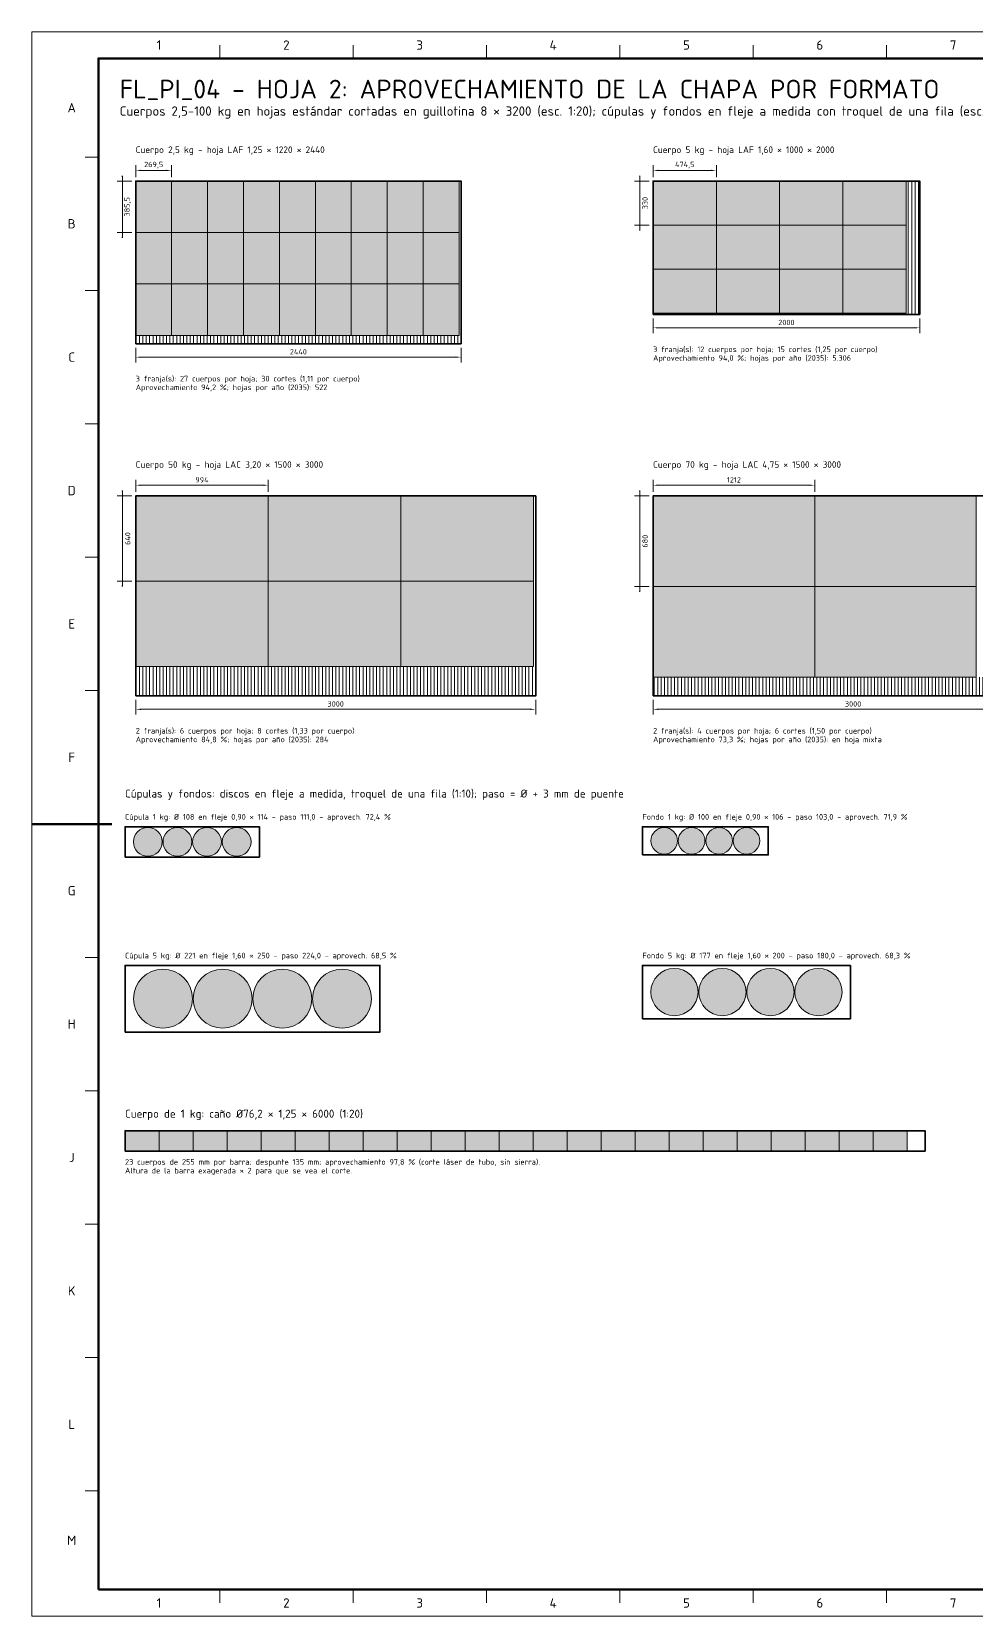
# Model space of a CAD drawing. Header units: millimetres. Extents: x 0 to 2430, y 0 to 841.
# Drawn here: x 1589 to 1943, y 0 to 594 of the extents above; entities that cross this region are included whole.
import ezdxf
from ezdxf.enums import TextEntityAlignment as Align

# ---------------------------------------------------------------- set-up
doc = ezdxf.new("R2010")
doc.units = ezdxf.units.MM
for name, color, linetype, lineweight in [('06-TEXTO', 7, 'CONTINUOUS', 25), ('07-RECUADRO', 7, 'CONTINUOUS', 70), ('08-FINA', 5, 'CONTINUOUS', 18), ('A-COTA', 7, 'CONTINUOUS', 18), ('A-EQUIPO-FINO', 8, 'CONTINUOUS', 13), ('A-RELLENO', 9, 'CONTINUOUS', 13), ('A-TEXTO', 7, 'CONTINUOUS', 18)]:
    doc.layers.add(name, color=color, linetype=linetype, lineweight=lineweight)
doc.layers.add('A-EQUIPO', color=30, linetype='CONTINUOUS', lineweight=35, true_color=0xe67800)
doc.styles.add('ISO3098', font='isocpeur.ttf')
doc.dimstyles.new('FLAMA-IRAM', dxfattribs={"dimtxt": 3.5, "dimasz": 3.5, "dimexe": 2, "dimexo": 1.5, "dimgap": 1, "dimtad": 1, "dimdec": 1, "dimtxsty": 'ISO3098', "dimblk": 'IRAM_FLECHA', "dimblk1": 'IRAM_FLECHA', "dimblk2": 'IRAM_FLECHA', "dimcen": 2.5, "dimclrd": 3, "dimclre": 3, "dimclrt": 3, "dimazin": 3, "dimtfac": 1, "dimtmove": 0, "dimatfit": 3, "dimlwd": 18, "dimlwe": 18})

# ---------------------------------------------------------------- blocks, each defined once
blk = doc.blocks.new('IRAM_FLECHA')
blk.add_solid([(0, 0), (-1, 0.125), (-1, -0.125)])

msp = doc.modelspace()

# ---------------------------------------------------------------- hatches: boundary and pattern name
at = {"layer": 'A-RELLENO', "true_color": 0xfdd6aa}
h = msp.add_hatch(color=7, dxfattribs=at)
h.dxf.hatch_style = 1
h.paths.add_polyline_path([(1628, 518.725), (1641.475, 518.725), (1641.475, 538), (1628, 538)])
h = msp.add_hatch(color=7, dxfattribs=at)
h.dxf.hatch_style = 1
h.paths.add_polyline_path([(1641.475, 518.725), (1654.95, 518.725), (1654.95, 538), (1641.475, 538)])
h = msp.add_hatch(color=7, dxfattribs=at)
h.dxf.hatch_style = 1
h.paths.add_polyline_path([(1654.95, 518.725), (1668.425, 518.725), (1668.425, 538), (1654.95, 538)])
h = msp.add_hatch(color=7, dxfattribs=at)
h.dxf.hatch_style = 1
h.paths.add_polyline_path([(1668.425, 518.725), (1681.9, 518.725), (1681.9, 538), (1668.425, 538)])
h = msp.add_hatch(color=7, dxfattribs=at)
h.dxf.hatch_style = 1
h.paths.add_polyline_path([(1681.9, 518.725), (1695.375, 518.725), (1695.375, 538), (1681.9, 538)])
h = msp.add_hatch(color=7, dxfattribs=at)
h.dxf.hatch_style = 1
h.paths.add_polyline_path([(1695.375, 518.725), (1708.85, 518.725), (1708.85, 538), (1695.375, 538)])
h = msp.add_hatch(color=7, dxfattribs=at)
h.dxf.hatch_style = 1
h.paths.add_polyline_path([(1708.85, 518.725), (1722.325, 518.725), (1722.325, 538), (1708.85, 538)])
h = msp.add_hatch(color=7, dxfattribs=at)
h.dxf.hatch_style = 1
h.paths.add_polyline_path([(1722.325, 518.725), (1735.8, 518.725), (1735.8, 538), (1722.325, 538)])
h = msp.add_hatch(color=7, dxfattribs=at)
h.dxf.hatch_style = 1
h.paths.add_polyline_path([(1735.8, 518.725), (1749.275, 518.725), (1749.275, 538), (1735.8, 538)])
at = {"layer": 'A-RELLENO'}
h = msp.add_hatch(dxfattribs=at)
h.set_pattern_fill('ANSI31', scale=0.4, angle=45)
h.paths.add_polyline_path([(1749.275, 480.175), (1750, 480.175), (1750, 538), (1749.275, 538)])
at = {"layer": 'A-RELLENO', "true_color": 0xfdd6aa}
h = msp.add_hatch(color=7, dxfattribs=at)
h.dxf.hatch_style = 1
h.paths.add_polyline_path([(1822, 521.5), (1845.725, 521.5), (1845.725, 538), (1822, 538)])
h = msp.add_hatch(color=7, dxfattribs=at)
h.dxf.hatch_style = 1
h.paths.add_polyline_path([(1845.725, 521.5), (1869.45, 521.5), (1869.45, 538), (1845.725, 538)])
h = msp.add_hatch(color=7, dxfattribs=at)
h.dxf.hatch_style = 1
h.paths.add_polyline_path([(1869.45, 521.5), (1893.175, 521.5), (1893.175, 538), (1869.45, 538)])
h = msp.add_hatch(color=7, dxfattribs=at)
h.dxf.hatch_style = 1
h.paths.add_polyline_path([(1893.175, 521.5), (1916.9, 521.5), (1916.9, 538), (1893.175, 538)])
at = {"layer": 'A-RELLENO'}
h = msp.add_hatch(dxfattribs=at)
h.set_pattern_fill('ANSI31', scale=0.4, angle=45)
h.paths.add_polyline_path([(1916.9, 488.5), (1922, 488.5), (1922, 538), (1916.9, 538)])
at = {"layer": 'A-RELLENO', "true_color": 0xfdd6aa}
h = msp.add_hatch(color=7, dxfattribs=at)
h.dxf.hatch_style = 1
h.paths.add_polyline_path([(1628, 499.45), (1641.475, 499.45), (1641.475, 518.725), (1628, 518.725)])
h = msp.add_hatch(color=7, dxfattribs=at)
h.dxf.hatch_style = 1
h.paths.add_polyline_path([(1641.475, 499.45), (1654.95, 499.45), (1654.95, 518.725), (1641.475, 518.725)])
h = msp.add_hatch(color=7, dxfattribs=at)
h.dxf.hatch_style = 1
h.paths.add_polyline_path([(1654.95, 499.45), (1668.425, 499.45), (1668.425, 518.725), (1654.95, 518.725)])
h = msp.add_hatch(color=7, dxfattribs=at)
h.dxf.hatch_style = 1
h.paths.add_polyline_path([(1668.425, 499.45), (1681.9, 499.45), (1681.9, 518.725), (1668.425, 518.725)])
h = msp.add_hatch(color=7, dxfattribs=at)
h.dxf.hatch_style = 1
h.paths.add_polyline_path([(1681.9, 499.45), (1695.375, 499.45), (1695.375, 518.725), (1681.9, 518.725)])
h = msp.add_hatch(color=7, dxfattribs=at)
h.dxf.hatch_style = 1
h.paths.add_polyline_path([(1695.375, 499.45), (1708.85, 499.45), (1708.85, 518.725), (1695.375, 518.725)])
h = msp.add_hatch(color=7, dxfattribs=at)
h.dxf.hatch_style = 1
h.paths.add_polyline_path([(1708.85, 499.45), (1722.325, 499.45), (1722.325, 518.725), (1708.85, 518.725)])
h = msp.add_hatch(color=7, dxfattribs=at)
h.dxf.hatch_style = 1
h.paths.add_polyline_path([(1722.325, 499.45), (1735.8, 499.45), (1735.8, 518.725), (1722.325, 518.725)])
h = msp.add_hatch(color=7, dxfattribs=at)
h.dxf.hatch_style = 1
h.paths.add_polyline_path([(1735.8, 499.45), (1749.275, 499.45), (1749.275, 518.725), (1735.8, 518.725)])
h = msp.add_hatch(color=7, dxfattribs=at)
h.dxf.hatch_style = 1
h.paths.add_polyline_path([(1822, 505), (1845.725, 505), (1845.725, 521.5), (1822, 521.5)])
h = msp.add_hatch(color=7, dxfattribs=at)
h.dxf.hatch_style = 1
h.paths.add_polyline_path([(1845.725, 505), (1869.45, 505), (1869.45, 521.5), (1845.725, 521.5)])
h = msp.add_hatch(color=7, dxfattribs=at)
h.dxf.hatch_style = 1
h.paths.add_polyline_path([(1869.45, 505), (1893.175, 505), (1893.175, 521.5), (1869.45, 521.5)])
h = msp.add_hatch(color=7, dxfattribs=at)
h.dxf.hatch_style = 1
h.paths.add_polyline_path([(1893.175, 505), (1916.9, 505), (1916.9, 521.5), (1893.175, 521.5)])
h = msp.add_hatch(color=7, dxfattribs=at)
h.dxf.hatch_style = 1
h.paths.add_polyline_path([(1822, 488.5), (1845.725, 488.5), (1845.725, 505), (1822, 505)])
h = msp.add_hatch(color=7, dxfattribs=at)
h.dxf.hatch_style = 1
h.paths.add_polyline_path([(1845.725, 488.5), (1869.45, 488.5), (1869.45, 505), (1845.725, 505)])
h = msp.add_hatch(color=7, dxfattribs=at)
h.dxf.hatch_style = 1
h.paths.add_polyline_path([(1869.45, 488.5), (1893.175, 488.5), (1893.175, 505), (1869.45, 505)])
h = msp.add_hatch(color=7, dxfattribs=at)
h.dxf.hatch_style = 1
h.paths.add_polyline_path([(1893.175, 488.5), (1916.9, 488.5), (1916.9, 505), (1893.175, 505)])
h = msp.add_hatch(color=7, dxfattribs=at)
h.dxf.hatch_style = 1
h.paths.add_polyline_path([(1628, 480.175), (1641.475, 480.175), (1641.475, 499.45), (1628, 499.45)])
h = msp.add_hatch(color=7, dxfattribs=at)
h.dxf.hatch_style = 1
h.paths.add_polyline_path([(1641.475, 480.175), (1654.95, 480.175), (1654.95, 499.45), (1641.475, 499.45)])
h = msp.add_hatch(color=7, dxfattribs=at)
h.dxf.hatch_style = 1
h.paths.add_polyline_path([(1654.95, 480.175), (1668.425, 480.175), (1668.425, 499.45), (1654.95, 499.45)])
h = msp.add_hatch(color=7, dxfattribs=at)
h.dxf.hatch_style = 1
h.paths.add_polyline_path([(1668.425, 480.175), (1681.9, 480.175), (1681.9, 499.45), (1668.425, 499.45)])
h = msp.add_hatch(color=7, dxfattribs=at)
h.dxf.hatch_style = 1
h.paths.add_polyline_path([(1681.9, 480.175), (1695.375, 480.175), (1695.375, 499.45), (1681.9, 499.45)])
h = msp.add_hatch(color=7, dxfattribs=at)
h.dxf.hatch_style = 1
h.paths.add_polyline_path([(1695.375, 480.175), (1708.85, 480.175), (1708.85, 499.45), (1695.375, 499.45)])
h = msp.add_hatch(color=7, dxfattribs=at)
h.dxf.hatch_style = 1
h.paths.add_polyline_path([(1708.85, 480.175), (1722.325, 480.175), (1722.325, 499.45), (1708.85, 499.45)])
h = msp.add_hatch(color=7, dxfattribs=at)
h.dxf.hatch_style = 1
h.paths.add_polyline_path([(1722.325, 480.175), (1735.8, 480.175), (1735.8, 499.45), (1722.325, 499.45)])
h = msp.add_hatch(color=7, dxfattribs=at)
h.dxf.hatch_style = 1
h.paths.add_polyline_path([(1735.8, 480.175), (1749.275, 480.175), (1749.275, 499.45), (1735.8, 499.45)])
at = {"layer": 'A-RELLENO'}
h = msp.add_hatch(dxfattribs=at)
h.set_pattern_fill('ANSI31', scale=0.4, angle=45)
h.paths.add_polyline_path([(1822, 488), (1922, 488), (1922, 488.5), (1822, 488.5)])
h = msp.add_hatch(dxfattribs=at)
h.set_pattern_fill('ANSI31', scale=0.4, angle=45)
h.paths.add_polyline_path([(1628, 477), (1750, 477), (1750, 480.175), (1628, 480.175)])
at = {"layer": 'A-RELLENO', "true_color": 0xfdd6aa}
h = msp.add_hatch(color=7, dxfattribs=at)
h.dxf.hatch_style = 1
h.paths.add_polyline_path([(1628, 388), (1677.7, 388), (1677.7, 420), (1628, 420)])
h = msp.add_hatch(color=7, dxfattribs=at)
h.dxf.hatch_style = 1
h.paths.add_polyline_path([(1677.7, 388), (1727.4, 388), (1727.4, 420), (1677.7, 420)])
h = msp.add_hatch(color=7, dxfattribs=at)
h.dxf.hatch_style = 1
h.paths.add_polyline_path([(1727.4, 388), (1777.1, 388), (1777.1, 420), (1727.4, 420)])
at = {"layer": 'A-RELLENO'}
h = msp.add_hatch(dxfattribs=at)
h.set_pattern_fill('ANSI31', scale=0.4, angle=45)
h.paths.add_polyline_path([(1777.1, 356), (1778, 356), (1778, 420), (1777.1, 420)])
at = {"layer": 'A-RELLENO', "true_color": 0xfdd6aa}
h = msp.add_hatch(color=7, dxfattribs=at)
h.dxf.hatch_style = 1
h.paths.add_polyline_path([(1822, 386), (1882.6, 386), (1882.6, 420), (1822, 420)])
h = msp.add_hatch(color=7, dxfattribs=at)
h.dxf.hatch_style = 1
h.paths.add_polyline_path([(1882.6, 386), (1943.2, 386), (1943.2, 420), (1882.6, 420)])
h = msp.add_hatch(color=7, dxfattribs=at)
h.dxf.hatch_style = 1
h.paths.add_polyline_path([(1628, 356), (1677.7, 356), (1677.7, 388), (1628, 388)])
h = msp.add_hatch(color=7, dxfattribs=at)
h.dxf.hatch_style = 1
h.paths.add_polyline_path([(1677.7, 356), (1727.4, 356), (1727.4, 388), (1677.7, 388)])
h = msp.add_hatch(color=7, dxfattribs=at)
h.dxf.hatch_style = 1
h.paths.add_polyline_path([(1727.4, 356), (1777.1, 356), (1777.1, 388), (1727.4, 388)])
h = msp.add_hatch(color=7, dxfattribs=at)
h.dxf.hatch_style = 1
h.paths.add_polyline_path([(1822, 352), (1882.6, 352), (1882.6, 386), (1822, 386)])
h = msp.add_hatch(color=7, dxfattribs=at)
h.dxf.hatch_style = 1
h.paths.add_polyline_path([(1882.6, 352), (1943.2, 352), (1943.2, 386), (1882.6, 386)])
at = {"layer": 'A-RELLENO'}
h = msp.add_hatch(dxfattribs=at)
h.set_pattern_fill('ANSI31', scale=0.4, angle=45)
h.paths.add_polyline_path([(1628, 345), (1778, 345), (1778, 356), (1628, 356)])
h = msp.add_hatch(dxfattribs=at)
h.set_pattern_fill('ANSI31', scale=0.4, angle=45)
h.paths.add_polyline_path([(1822, 345), (1972, 345), (1972, 352), (1822, 352)])
at = {"layer": 'A-RELLENO', "true_color": 0xfdd6aa}
h = msp.add_hatch(color=7, dxfattribs=at)
h.dxf.hatch_style = 1
h.paths.add_polyline_path([(1637.95, 290.3), (1637.766, 291.6976), (1637.2265, 293), (1636.3684, 294.1184), (1635.25, 294.9765), (1633.9476, 295.516), (1632.55, 295.7), (1631.1524, 295.516), (1629.85, 294.9765), (1628.7316, 294.1184), (1627.8734, 293), (1627.334, 291.6976), (1627.15, 290.3), (1627.334, 288.9023), (1627.8735, 287.6), (1628.7317, 286.4816), (1629.85, 285.6234), (1631.1524, 285.084), (1632.5501, 284.9), (1633.9477, 285.084), (1635.2501, 285.6235), (1636.3684, 286.4817), (1637.2266, 287.6001), (1637.766, 288.9025)])
h = msp.add_hatch(color=7, dxfattribs=at)
h.dxf.hatch_style = 1
h.paths.add_polyline_path([(1649.05, 290.3), (1648.866, 291.6976), (1648.3265, 293), (1647.4684, 294.1184), (1646.35, 294.9765), (1645.0476, 295.516), (1643.65, 295.7), (1642.2524, 295.516), (1640.95, 294.9765), (1639.8316, 294.1184), (1638.9734, 293), (1638.434, 291.6976), (1638.25, 290.3), (1638.434, 288.9023), (1638.9735, 287.6), (1639.8317, 286.4816), (1640.95, 285.6234), (1642.2524, 285.084), (1643.6501, 284.9), (1645.0477, 285.084), (1646.3501, 285.6235), (1647.4684, 286.4817), (1648.3266, 287.6001), (1648.866, 288.9025)])
h = msp.add_hatch(color=7, dxfattribs=at)
h.dxf.hatch_style = 1
h.paths.add_polyline_path([(1660.15, 290.3), (1659.966, 291.6976), (1659.4265, 293), (1658.5684, 294.1184), (1657.45, 294.9765), (1656.1476, 295.516), (1654.75, 295.7), (1653.3524, 295.516), (1652.05, 294.9765), (1650.9316, 294.1184), (1650.0734, 293), (1649.534, 291.6976), (1649.35, 290.3), (1649.534, 288.9023), (1650.0735, 287.6), (1650.9317, 286.4816), (1652.05, 285.6234), (1653.3524, 285.084), (1654.7501, 284.9), (1656.1477, 285.084), (1657.4501, 285.6235), (1658.5684, 286.4817), (1659.4266, 287.6001), (1659.966, 288.9025)])
h = msp.add_hatch(color=7, dxfattribs=at)
h.dxf.hatch_style = 1
h.paths.add_polyline_path([(1671.25, 290.3), (1671.066, 291.6976), (1670.5265, 293), (1669.6684, 294.1184), (1668.55, 294.9765), (1667.2476, 295.516), (1665.85, 295.7), (1664.4524, 295.516), (1663.15, 294.9765), (1662.0316, 294.1184), (1661.1734, 293), (1660.634, 291.6976), (1660.45, 290.3), (1660.634, 288.9023), (1661.1735, 287.6), (1662.0317, 286.4816), (1663.15, 285.6234), (1664.4524, 285.084), (1665.8501, 284.9), (1667.2477, 285.084), (1668.5501, 285.6235), (1669.6684, 286.4817), (1670.5266, 287.6001), (1671.066, 288.9025)])
h = msp.add_hatch(color=7, dxfattribs=at)
h.dxf.hatch_style = 1
h.paths.add_polyline_path([(1831.15, 290.7), (1830.9796, 291.9941), (1830.4801, 293.2), (1829.6855, 294.2355), (1828.65, 295.0301), (1827.4441, 295.5296), (1826.15, 295.7), (1824.8559, 295.5296), (1823.65, 295.0301), (1822.6144, 294.2355), (1821.8199, 293.2), (1821.3204, 291.9941), (1821.15, 290.7), (1821.3204, 289.4059), (1821.8199, 288.2), (1822.6145, 287.1644), (1823.65, 286.3698), (1824.856, 285.8704), (1826.1501, 285.7), (1827.4442, 285.8704), (1828.6501, 286.3699), (1829.6856, 287.1645), (1830.4802, 288.2001), (1830.9796, 289.406)])
h = msp.add_hatch(color=7, dxfattribs=at)
h.dxf.hatch_style = 1
h.paths.add_polyline_path([(1841.45, 290.7), (1841.2796, 291.9941), (1840.7801, 293.2), (1839.9855, 294.2355), (1838.95, 295.0301), (1837.7441, 295.5296), (1836.45, 295.7), (1835.1559, 295.5296), (1833.95, 295.0301), (1832.9144, 294.2355), (1832.1199, 293.2), (1831.6204, 291.9941), (1831.45, 290.7), (1831.6204, 289.4059), (1832.1199, 288.2), (1832.9145, 287.1644), (1833.95, 286.3698), (1835.156, 285.8704), (1836.4501, 285.7), (1837.7442, 285.8704), (1838.9501, 286.3699), (1839.9856, 287.1645), (1840.7802, 288.2001), (1841.2796, 289.406)])
h = msp.add_hatch(color=7, dxfattribs=at)
h.dxf.hatch_style = 1
h.paths.add_polyline_path([(1851.75, 290.7), (1851.5796, 291.9941), (1851.0801, 293.2), (1850.2855, 294.2355), (1849.25, 295.0301), (1848.0441, 295.5296), (1846.75, 295.7), (1845.4559, 295.5296), (1844.25, 295.0301), (1843.2144, 294.2355), (1842.4199, 293.2), (1841.9204, 291.9941), (1841.75, 290.7), (1841.9204, 289.4059), (1842.4199, 288.2), (1843.2145, 287.1644), (1844.25, 286.3698), (1845.456, 285.8704), (1846.7501, 285.7), (1848.0442, 285.8704), (1849.2501, 286.3699), (1850.2856, 287.1645), (1851.0802, 288.2001), (1851.5796, 289.406)])
h = msp.add_hatch(color=7, dxfattribs=at)
h.dxf.hatch_style = 1
h.paths.add_polyline_path([(1862.05, 290.7), (1861.8796, 291.9941), (1861.3801, 293.2), (1860.5855, 294.2355), (1859.55, 295.0301), (1858.3441, 295.5296), (1857.05, 295.7), (1855.7559, 295.5296), (1854.55, 295.0301), (1853.5144, 294.2355), (1852.7199, 293.2), (1852.2204, 291.9941), (1852.05, 290.7), (1852.2204, 289.4059), (1852.7199, 288.2), (1853.5145, 287.1644), (1854.55, 286.3698), (1855.756, 285.8704), (1857.0501, 285.7), (1858.3442, 285.8704), (1859.5501, 286.3699), (1860.5856, 287.1645), (1861.3802, 288.2001), (1861.8796, 289.406)])
h = msp.add_hatch(color=7, dxfattribs=at)
h.dxf.hatch_style = 1
h.paths.add_polyline_path([(1649.25, 231.5), (1648.8735, 234.36), (1647.7696, 237.025), (1646.0135, 239.3135), (1643.725, 241.0696), (1641.0599, 242.1735), (1638.2, 242.55), (1635.34, 242.1735), (1632.675, 241.0696), (1630.3864, 239.3135), (1628.6304, 237.0249), (1627.5265, 234.3599), (1627.15, 231.4999), (1627.5265, 228.64), (1628.6305, 225.9749), (1630.3865, 223.6864), (1632.6751, 221.9304), (1635.3402, 220.8265), (1638.2001, 220.45), (1641.0601, 220.8266), (1643.7251, 221.9305), (1646.0136, 223.6866), (1647.7697, 225.9751), (1648.8735, 228.6402)])
h = msp.add_hatch(color=7, dxfattribs=at)
h.dxf.hatch_style = 1
h.paths.add_polyline_path([(1671.65, 231.5), (1671.2735, 234.36), (1670.1696, 237.025), (1668.4135, 239.3135), (1666.125, 241.0696), (1663.4599, 242.1735), (1660.6, 242.55), (1657.74, 242.1735), (1655.075, 241.0696), (1652.7864, 239.3135), (1651.0304, 237.0249), (1649.9265, 234.3599), (1649.55, 231.4999), (1649.9265, 228.64), (1651.0305, 225.9749), (1652.7865, 223.6864), (1655.0751, 221.9304), (1657.7402, 220.8265), (1660.6001, 220.45), (1663.4601, 220.8266), (1666.1251, 221.9305), (1668.4136, 223.6866), (1670.1697, 225.9751), (1671.2735, 228.6402)])
h = msp.add_hatch(color=7, dxfattribs=at)
h.dxf.hatch_style = 1
h.paths.add_polyline_path([(1694.05, 231.5), (1693.6735, 234.36), (1692.5696, 237.025), (1690.8135, 239.3135), (1688.525, 241.0696), (1685.8599, 242.1735), (1683, 242.55), (1680.14, 242.1735), (1677.475, 241.0696), (1675.1864, 239.3135), (1673.4304, 237.0249), (1672.3265, 234.3599), (1671.95, 231.4999), (1672.3265, 228.64), (1673.4305, 225.9749), (1675.1865, 223.6864), (1677.4751, 221.9304), (1680.1402, 220.8265), (1683.0001, 220.45), (1685.8601, 220.8266), (1688.5251, 221.9305), (1690.8136, 223.6866), (1692.5697, 225.9751), (1693.6735, 228.6402)])
h = msp.add_hatch(color=7, dxfattribs=at)
h.dxf.hatch_style = 1
h.paths.add_polyline_path([(1716.45, 231.5), (1716.0735, 234.36), (1714.9696, 237.025), (1713.2135, 239.3135), (1710.925, 241.0696), (1708.2599, 242.1735), (1705.4, 242.55), (1702.54, 242.1735), (1699.875, 241.0696), (1697.5864, 239.3135), (1695.8304, 237.0249), (1694.7265, 234.3599), (1694.35, 231.4999), (1694.7265, 228.64), (1695.8305, 225.9749), (1697.5865, 223.6864), (1699.8751, 221.9304), (1702.5402, 220.8265), (1705.4001, 220.45), (1708.2601, 220.8266), (1710.9251, 221.9305), (1713.2136, 223.6866), (1714.9697, 225.9751), (1716.0735, 228.6402)])
h = msp.add_hatch(color=7, dxfattribs=at)
h.dxf.hatch_style = 1
h.paths.add_polyline_path([(1838.85, 234), (1838.5484, 236.2906), (1837.6643, 238.425), (1836.2579, 240.2579), (1834.425, 241.6643), (1832.2905, 242.5485), (1830, 242.85), (1827.7094, 242.5484), (1825.575, 241.6643), (1823.7421, 240.2579), (1822.3356, 238.425), (1821.4515, 236.2905), (1821.15, 233.9999), (1821.4516, 231.7094), (1822.3357, 229.5749), (1823.7422, 227.742), (1825.5751, 226.3356), (1827.7095, 225.4515), (1830.0001, 225.15), (1832.2906, 225.4516), (1834.4251, 226.3357), (1836.258, 227.7422), (1837.6644, 229.5751), (1838.5485, 231.7096)])
h = msp.add_hatch(color=7, dxfattribs=at)
h.dxf.hatch_style = 1
h.paths.add_polyline_path([(1856.85, 234), (1856.5484, 236.2906), (1855.6643, 238.425), (1854.2579, 240.2579), (1852.425, 241.6643), (1850.2905, 242.5485), (1848, 242.85), (1845.7094, 242.5484), (1843.575, 241.6643), (1841.7421, 240.2579), (1840.3356, 238.425), (1839.4515, 236.2905), (1839.15, 233.9999), (1839.4516, 231.7094), (1840.3357, 229.5749), (1841.7422, 227.742), (1843.5751, 226.3356), (1845.7095, 225.4515), (1848.0001, 225.15), (1850.2906, 225.4516), (1852.4251, 226.3357), (1854.258, 227.7422), (1855.6644, 229.5751), (1856.5485, 231.7096)])
h = msp.add_hatch(color=7, dxfattribs=at)
h.dxf.hatch_style = 1
h.paths.add_polyline_path([(1874.85, 234), (1874.5484, 236.2906), (1873.6643, 238.425), (1872.2579, 240.2579), (1870.425, 241.6643), (1868.2905, 242.5485), (1866, 242.85), (1863.7094, 242.5484), (1861.575, 241.6643), (1859.7421, 240.2579), (1858.3356, 238.425), (1857.4515, 236.2905), (1857.15, 233.9999), (1857.4516, 231.7094), (1858.3357, 229.5749), (1859.7422, 227.742), (1861.5751, 226.3356), (1863.7095, 225.4515), (1866.0001, 225.15), (1868.2906, 225.4516), (1870.4251, 226.3357), (1872.258, 227.7422), (1873.6644, 229.5751), (1874.5485, 231.7096)])
h = msp.add_hatch(color=7, dxfattribs=at)
h.dxf.hatch_style = 1
h.paths.add_polyline_path([(1892.85, 234), (1892.5484, 236.2906), (1891.6643, 238.425), (1890.2579, 240.2579), (1888.425, 241.6643), (1886.2905, 242.5485), (1884, 242.85), (1881.7094, 242.5484), (1879.575, 241.6643), (1877.7421, 240.2579), (1876.3356, 238.425), (1875.4515, 236.2905), (1875.15, 233.9999), (1875.4516, 231.7094), (1876.3357, 229.5749), (1877.7422, 227.742), (1879.5751, 226.3356), (1881.7095, 225.4515), (1884.0001, 225.15), (1886.2906, 225.4516), (1888.4251, 226.3357), (1890.258, 227.7422), (1891.6644, 229.5751), (1892.5485, 231.7096)])
h = msp.add_hatch(color=7, dxfattribs=at)
h.dxf.hatch_style = 1
h.paths.add_polyline_path([(1624, 174.38), (1636.75, 174.38), (1636.75, 182), (1624, 182)])
h = msp.add_hatch(color=7, dxfattribs=at)
h.dxf.hatch_style = 1
h.paths.add_polyline_path([(1636.75, 174.38), (1649.5, 174.38), (1649.5, 182), (1636.75, 182)])
h = msp.add_hatch(color=7, dxfattribs=at)
h.dxf.hatch_style = 1
h.paths.add_polyline_path([(1649.5, 174.38), (1662.25, 174.38), (1662.25, 182), (1649.5, 182)])
h = msp.add_hatch(color=7, dxfattribs=at)
h.dxf.hatch_style = 1
h.paths.add_polyline_path([(1662.25, 174.38), (1675, 174.38), (1675, 182), (1662.25, 182)])
h = msp.add_hatch(color=7, dxfattribs=at)
h.dxf.hatch_style = 1
h.paths.add_polyline_path([(1675, 174.38), (1687.75, 174.38), (1687.75, 182), (1675, 182)])
h = msp.add_hatch(color=7, dxfattribs=at)
h.dxf.hatch_style = 1
h.paths.add_polyline_path([(1687.75, 174.38), (1700.5, 174.38), (1700.5, 182), (1687.75, 182)])
h = msp.add_hatch(color=7, dxfattribs=at)
h.dxf.hatch_style = 1
h.paths.add_polyline_path([(1700.5, 174.38), (1713.25, 174.38), (1713.25, 182), (1700.5, 182)])
h = msp.add_hatch(color=7, dxfattribs=at)
h.dxf.hatch_style = 1
h.paths.add_polyline_path([(1713.25, 174.38), (1726, 174.38), (1726, 182), (1713.25, 182)])
h = msp.add_hatch(color=7, dxfattribs=at)
h.dxf.hatch_style = 1
h.paths.add_polyline_path([(1726, 174.38), (1738.75, 174.38), (1738.75, 182), (1726, 182)])
h = msp.add_hatch(color=7, dxfattribs=at)
h.dxf.hatch_style = 1
h.paths.add_polyline_path([(1738.75, 174.38), (1751.5, 174.38), (1751.5, 182), (1738.75, 182)])
h = msp.add_hatch(color=7, dxfattribs=at)
h.dxf.hatch_style = 1
h.paths.add_polyline_path([(1751.5, 174.38), (1764.25, 174.38), (1764.25, 182), (1751.5, 182)])
h = msp.add_hatch(color=7, dxfattribs=at)
h.dxf.hatch_style = 1
h.paths.add_polyline_path([(1764.25, 174.38), (1777, 174.38), (1777, 182), (1764.25, 182)])
h = msp.add_hatch(color=7, dxfattribs=at)
h.dxf.hatch_style = 1
h.paths.add_polyline_path([(1777, 174.38), (1789.75, 174.38), (1789.75, 182), (1777, 182)])
h = msp.add_hatch(color=7, dxfattribs=at)
h.dxf.hatch_style = 1
h.paths.add_polyline_path([(1789.75, 174.38), (1802.5, 174.38), (1802.5, 182), (1789.75, 182)])
h = msp.add_hatch(color=7, dxfattribs=at)
h.dxf.hatch_style = 1
h.paths.add_polyline_path([(1802.5, 174.38), (1815.25, 174.38), (1815.25, 182), (1802.5, 182)])
h = msp.add_hatch(color=7, dxfattribs=at)
h.dxf.hatch_style = 1
h.paths.add_polyline_path([(1815.25, 174.38), (1828, 174.38), (1828, 182), (1815.25, 182)])
h = msp.add_hatch(color=7, dxfattribs=at)
h.dxf.hatch_style = 1
h.paths.add_polyline_path([(1828, 174.38), (1840.75, 174.38), (1840.75, 182), (1828, 182)])
h = msp.add_hatch(color=7, dxfattribs=at)
h.dxf.hatch_style = 1
h.paths.add_polyline_path([(1840.75, 174.38), (1853.5, 174.38), (1853.5, 182), (1840.75, 182)])
h = msp.add_hatch(color=7, dxfattribs=at)
h.dxf.hatch_style = 1
h.paths.add_polyline_path([(1853.5, 174.38), (1866.25, 174.38), (1866.25, 182), (1853.5, 182)])
h = msp.add_hatch(color=7, dxfattribs=at)
h.dxf.hatch_style = 1
h.paths.add_polyline_path([(1866.25, 174.38), (1879, 174.38), (1879, 182), (1866.25, 182)])
h = msp.add_hatch(color=7, dxfattribs=at)
h.dxf.hatch_style = 1
h.paths.add_polyline_path([(1879, 174.38), (1891.75, 174.38), (1891.75, 182), (1879, 182)])
h = msp.add_hatch(color=7, dxfattribs=at)
h.dxf.hatch_style = 1
h.paths.add_polyline_path([(1891.75, 174.38), (1904.5, 174.38), (1904.5, 182), (1891.75, 182)])
h = msp.add_hatch(color=7, dxfattribs=at)
h.dxf.hatch_style = 1
h.paths.add_polyline_path([(1904.5, 174.38), (1917.25, 174.38), (1917.25, 182), (1904.5, 182)])

# ---------------------------------------------------------------- linework, layer by layer
at = {"layer": '07-RECUADRO'}
msp.add_line((1589, 297), (1619, 297), dxfattribs=at)
msp.add_lwpolyline([(1614, 10), (2420, 10), (2420, 584), (1614, 584)], close=True, dxfattribs=at)
at = {"layer": '08-FINA'}
for p, q in [((1659.5, 584), (1659.5, 589)), ((1709.5, 584), (1709.5, 589)), ((1759.5, 584), (1759.5, 589)), ((1809.5, 584), (1809.5, 589)), ((1859.5, 584), (1859.5, 589)), ((1909.5, 584), (1909.5, 589)), ((1614, 547), (1609, 547)), ((1614, 497), (1609, 497)), ((1614, 447), (1609, 447)), ((1614, 397), (1609, 397)), ((1614, 347), (1609, 347)), ((1614, 247), (1609, 247)), ((1614, 197), (1609, 197)), ((1614, 147), (1609, 147)), ((1614, 97), (1609, 97)), ((1614, 47), (1609, 47)), ((1659.5, 10), (1659.5, 5)), ((1709.5, 10), (1709.5, 5)), ((1759.5, 10), (1759.5, 5)), ((1809.5, 10), (1809.5, 5)), ((1859.5, 10), (1859.5, 5)), ((1909.5, 10), (1909.5, 5))]:
    msp.add_line(p, q, dxfattribs=at)
msp.add_lwpolyline([(1589, 0), (2430, 0), (2430, 594), (1589, 594)], close=True, dxfattribs=at)
at = {"layer": 'A-EQUIPO'}
for points in [[(1628, 477), (1750, 477), (1750, 538), (1628, 538)], [(1822, 488), (1922, 488), (1922, 538), (1822, 538)], [(1628, 345), (1778, 345), (1778, 420), (1628, 420)], [(1822, 345), (1972, 345), (1972, 420), (1822, 420)], [(1624, 284.6), (1674.4, 284.6), (1674.4, 296), (1624, 296)], [(1818, 285.4), (1865.2, 285.4), (1865.2, 296), (1818, 296)], [(1624, 219), (1719.6, 219), (1719.6, 244), (1624, 244)], [(1818, 224), (1896, 224), (1896, 244), (1818, 244)], [(1624, 174.38), (1924, 174.38), (1924, 182), (1624, 182)]]:
    msp.add_lwpolyline(points, close=True, dxfattribs=at)
at = {"layer": 'A-EQUIPO-FINO'}
for points in [[(1628, 518.725), (1641.475, 518.725), (1641.475, 538), (1628, 538)], [(1641.475, 518.725), (1654.95, 518.725), (1654.95, 538), (1641.475, 538)], [(1654.95, 518.725), (1668.425, 518.725), (1668.425, 538), (1654.95, 538)], [(1668.425, 518.725), (1681.9, 518.725), (1681.9, 538), (1668.425, 538)], [(1681.9, 518.725), (1695.375, 518.725), (1695.375, 538), (1681.9, 538)], [(1695.375, 518.725), (1708.85, 518.725), (1708.85, 538), (1695.375, 538)], [(1708.85, 518.725), (1722.325, 518.725), (1722.325, 538), (1708.85, 538)], [(1722.325, 518.725), (1735.8, 518.725), (1735.8, 538), (1722.325, 538)], [(1735.8, 518.725), (1749.275, 518.725), (1749.275, 538), (1735.8, 538)], [(1822, 521.5), (1845.725, 521.5), (1845.725, 538), (1822, 538)], [(1845.725, 521.5), (1869.45, 521.5), (1869.45, 538), (1845.725, 538)], [(1869.45, 521.5), (1893.175, 521.5), (1893.175, 538), (1869.45, 538)], [(1893.175, 521.5), (1916.9, 521.5), (1916.9, 538), (1893.175, 538)], [(1628, 499.45), (1641.475, 499.45), (1641.475, 518.725), (1628, 518.725)], [(1641.475, 499.45), (1654.95, 499.45), (1654.95, 518.725), (1641.475, 518.725)], [(1654.95, 499.45), (1668.425, 499.45), (1668.425, 518.725), (1654.95, 518.725)], [(1668.425, 499.45), (1681.9, 499.45), (1681.9, 518.725), (1668.425, 518.725)], [(1681.9, 499.45), (1695.375, 499.45), (1695.375, 518.725), (1681.9, 518.725)], [(1695.375, 499.45), (1708.85, 499.45), (1708.85, 518.725), (1695.375, 518.725)], [(1708.85, 499.45), (1722.325, 499.45), (1722.325, 518.725), (1708.85, 518.725)], [(1722.325, 499.45), (1735.8, 499.45), (1735.8, 518.725), (1722.325, 518.725)], [(1735.8, 499.45), (1749.275, 499.45), (1749.275, 518.725), (1735.8, 518.725)], [(1822, 505), (1845.725, 505), (1845.725, 521.5), (1822, 521.5)], [(1845.725, 505), (1869.45, 505), (1869.45, 521.5), (1845.725, 521.5)], [(1869.45, 505), (1893.175, 505), (1893.175, 521.5), (1869.45, 521.5)], [(1893.175, 505), (1916.9, 505), (1916.9, 521.5), (1893.175, 521.5)], [(1822, 488.5), (1845.725, 488.5), (1845.725, 505), (1822, 505)], [(1845.725, 488.5), (1869.45, 488.5), (1869.45, 505), (1845.725, 505)], [(1869.45, 488.5), (1893.175, 488.5), (1893.175, 505), (1869.45, 505)], [(1893.175, 488.5), (1916.9, 488.5), (1916.9, 505), (1893.175, 505)], [(1628, 480.175), (1641.475, 480.175), (1641.475, 499.45), (1628, 499.45)], [(1641.475, 480.175), (1654.95, 480.175), (1654.95, 499.45), (1641.475, 499.45)], [(1654.95, 480.175), (1668.425, 480.175), (1668.425, 499.45), (1654.95, 499.45)], [(1668.425, 480.175), (1681.9, 480.175), (1681.9, 499.45), (1668.425, 499.45)], [(1681.9, 480.175), (1695.375, 480.175), (1695.375, 499.45), (1681.9, 499.45)], [(1695.375, 480.175), (1708.85, 480.175), (1708.85, 499.45), (1695.375, 499.45)], [(1708.85, 480.175), (1722.325, 480.175), (1722.325, 499.45), (1708.85, 499.45)], [(1722.325, 480.175), (1735.8, 480.175), (1735.8, 499.45), (1722.325, 499.45)], [(1735.8, 480.175), (1749.275, 480.175), (1749.275, 499.45), (1735.8, 499.45)], [(1628, 388), (1677.7, 388), (1677.7, 420), (1628, 420)], [(1677.7, 388), (1727.4, 388), (1727.4, 420), (1677.7, 420)], [(1727.4, 388), (1777.1, 388), (1777.1, 420), (1727.4, 420)], [(1822, 386), (1882.6, 386), (1882.6, 420), (1822, 420)], [(1882.6, 386), (1943.2, 386), (1943.2, 420), (1882.6, 420)], [(1628, 356), (1677.7, 356), (1677.7, 388), (1628, 388)], [(1677.7, 356), (1727.4, 356), (1727.4, 388), (1677.7, 388)], [(1727.4, 356), (1777.1, 356), (1777.1, 388), (1727.4, 388)], [(1822, 352), (1882.6, 352), (1882.6, 386), (1822, 386)], [(1882.6, 352), (1943.2, 352), (1943.2, 386), (1882.6, 386)], [(1624, 174.38), (1636.75, 174.38), (1636.75, 182), (1624, 182)], [(1636.75, 174.38), (1649.5, 174.38), (1649.5, 182), (1636.75, 182)], [(1649.5, 174.38), (1662.25, 174.38), (1662.25, 182), (1649.5, 182)], [(1662.25, 174.38), (1675, 174.38), (1675, 182), (1662.25, 182)], [(1675, 174.38), (1687.75, 174.38), (1687.75, 182), (1675, 182)], [(1687.75, 174.38), (1700.5, 174.38), (1700.5, 182), (1687.75, 182)], [(1700.5, 174.38), (1713.25, 174.38), (1713.25, 182), (1700.5, 182)], [(1713.25, 174.38), (1726, 174.38), (1726, 182), (1713.25, 182)], [(1726, 174.38), (1738.75, 174.38), (1738.75, 182), (1726, 182)], [(1738.75, 174.38), (1751.5, 174.38), (1751.5, 182), (1738.75, 182)], [(1751.5, 174.38), (1764.25, 174.38), (1764.25, 182), (1751.5, 182)], [(1764.25, 174.38), (1777, 174.38), (1777, 182), (1764.25, 182)], [(1777, 174.38), (1789.75, 174.38), (1789.75, 182), (1777, 182)], [(1789.75, 174.38), (1802.5, 174.38), (1802.5, 182), (1789.75, 182)], [(1802.5, 174.38), (1815.25, 174.38), (1815.25, 182), (1802.5, 182)], [(1815.25, 174.38), (1828, 174.38), (1828, 182), (1815.25, 182)], [(1828, 174.38), (1840.75, 174.38), (1840.75, 182), (1828, 182)], [(1840.75, 174.38), (1853.5, 174.38), (1853.5, 182), (1840.75, 182)], [(1853.5, 174.38), (1866.25, 174.38), (1866.25, 182), (1853.5, 182)], [(1866.25, 174.38), (1879, 174.38), (1879, 182), (1866.25, 182)], [(1879, 174.38), (1891.75, 174.38), (1891.75, 182), (1879, 182)], [(1891.75, 174.38), (1904.5, 174.38), (1904.5, 182), (1891.75, 182)], [(1904.5, 174.38), (1917.25, 174.38), (1917.25, 182), (1904.5, 182)]]:
    msp.add_lwpolyline(points, close=True, dxfattribs=at)
for centre, radius in [((1632.55, 290.3), 5.4), ((1643.65, 290.3), 5.4), ((1654.75, 290.3), 5.4), ((1665.85, 290.3), 5.4), ((1826.15, 290.7), 5), ((1836.45, 290.7), 5), ((1846.75, 290.7), 5), ((1857.05, 290.7), 5), ((1638.2, 231.5), 11.05), ((1660.6, 231.5), 11.05), ((1683, 231.5), 11.05), ((1705.4, 231.5), 11.05), ((1830, 234), 8.85), ((1848, 234), 8.85), ((1866, 234), 8.85), ((1884, 234), 8.85)]:
    msp.add_circle(centre, radius, dxfattribs=at)

# ---------------------------------------------------------------- texts
at = {"layer": '06-TEXTO', "style": 'ISO3098'}
for s, p in [('1', (1636.75, 589)), ('2', (1684.5, 589)), ('3', (1734.5, 589)), ('4', (1784.5, 589)), ('5', (1834.5, 589)), ('6', (1884.5, 589)), ('7', (1934.5, 589)), ('A', (1604, 565.5)), ('B', (1604, 522)), ('C', (1604, 472)), ('D', (1604, 422)), ('E', (1604, 372)), ('F', (1604, 322)), ('G', (1604, 272)), ('H', (1604, 222)), ('J', (1604, 172)), ('K', (1604, 122)), ('L', (1604, 72)), ('M', (1604, 28.5)), ('1', (1636.75, 5)), ('2', (1684.5, 5)), ('3', (1734.5, 5)), ('4', (1784.5, 5)), ('5', (1834.5, 5)), ('6', (1884.5, 5)), ('7', (1934.5, 5))]:
    msp.add_text(s, height=3.5, dxfattribs=at).set_placement(p, align=Align.MIDDLE_CENTER)
at = {"layer": 'A-TEXTO', "style": 'ISO3098'}
for s, height, p in [('FL_PI_04 - HOJA 2: APROVECHAMIENTO DE LA CHAPA POR FORMATO', 7, (1622, 576)), ('Cuerpos 2,5-100 kg en hojas estándar cortadas en guillotina 8 × 3200 (esc. 1:20); cúpulas y fondos en fleje a medida con troquel de una fila (esc. 1:10); cuerpo de 1 kg en caño Ø76,2 × 6 m (esc. 1:20).', 3.5, (1622, 566)), ('Cuerpo 2,5 kg - hoja LAF 1,25 × 1220 × 2440', 2.5, (1628, 551)), ('Cuerpo 5 kg - hoja LAF 1,60 × 1000 × 2000', 2.5, (1822, 551)), ('3 franja(s): 12 cuerpos por hoja; 15 cortes (1,25 por cuerpo)', 2.1, (1822, 476)), ('Aprovechamiento 94,0 %; hojas por año (2035): 5.306', 2.1, (1822, 472.745)), ('3 franja(s): 27 cuerpos por hoja; 30 cortes (1,11 por cuerpo)', 2.1, (1628, 465)), ('Aprovechamiento 94,2 %; hojas por año (2035): 522', 2.1, (1628, 461.745)), ('Cuerpo 50 kg - hoja LAC 3,20 × 1500 × 3000', 2.5, (1628, 433)), ('Cuerpo 70 kg - hoja LAC 4,75 × 1500 × 3000', 2.5, (1822, 433)), ('2 franja(s): 6 cuerpos por hoja; 8 cortes (1,33 por cuerpo)', 2.1, (1628, 333)), ('2 franja(s): 4 cuerpos por hoja; 6 cortes (1,50 por cuerpo)', 2.1, (1822, 333)), ('Aprovechamiento 84,8 %; hojas por año (2035): 284', 2.1, (1628, 329.745)), ('Aprovechamiento 73,3 %; hojas por año (2035): en hoja mixta', 2.1, (1822, 329.745)), ('23 cuerpos de 255 mm por barra; despunte 135 mm; aprovechamiento 97,8 % (corte láser de tubo, sin sierra).', 2.1, (1624, 171.38)), ('Altura de la barra exagerada × 2 para que se vea el corte.', 2.1, (1624, 168.125))]:
    msp.add_text(s, height=height, dxfattribs=at).set_placement(p, align=Align.TOP_LEFT)
for s, height, p in [('Cúpulas y fondos: discos en fleje a medida, troquel de una fila (1:10); paso = Ø + 3 mm de puente', 3, (1624, 306)), ('Cúpula 1 kg: Ø 108 en fleje 0,90 × 114 - paso 111,0 - aprovech. 72,4 %', 2.1, (1624, 298)), ('Fondo 1 kg: Ø 100 en fleje 0,90 × 106 - paso 103,0 - aprovech. 71,9 %', 2.1, (1818, 298)), ('Cúpula 5 kg: Ø 221 en fleje 1,60 × 250 - paso 224,0 - aprovech. 68,5 %', 2.1, (1624, 246)), ('Fondo 5 kg: Ø 177 en fleje 1,60 × 200 - paso 180,0 - aprovech. 68,3 %', 2.1, (1818, 246)), ('Cuerpo de 1 kg: caño Ø76,2 × 1,25 × 6000 (1:20)', 3, (1624, 186))]:
    msp.add_text(s, height=height, dxfattribs=at).set_placement(p, align=Align.BOTTOM_LEFT)

# ---------------------------------------------------------------- dimensions: what is measured, and where the dimension line sits
at = {"layer": 'A-COTA'}
for base, p1, p2, override in [((1628, 542), (1628, 538), (1641.475, 538), {"dimtxt": 2, "dimasz": 2, "dimdec": 1, "dimlfac": 20}), ((1822, 542), (1822, 538), (1845.725, 538), {"dimtxt": 2, "dimasz": 2, "dimdec": 1, "dimlfac": 20}), ((1822, 483), (1822, 488), (1922, 488), {"dimtxt": 2, "dimasz": 2, "dimdec": 0, "dimlfac": 20}), ((1628, 472), (1628, 477), (1750, 477), {"dimtxt": 2, "dimasz": 2, "dimdec": 0, "dimlfac": 20}), ((1628, 424), (1628, 420), (1677.7, 420), {"dimtxt": 2, "dimasz": 2, "dimdec": 1, "dimlfac": 20}), ((1822, 424), (1822, 420), (1882.6, 420), {"dimtxt": 2, "dimasz": 2, "dimdec": 1, "dimlfac": 20}), ((1628, 340), (1628, 345), (1778, 345), {"dimtxt": 2, "dimasz": 2, "dimdec": 0, "dimlfac": 20}), ((1822, 340), (1822, 345), (1972, 345), {"dimtxt": 2, "dimasz": 2, "dimdec": 0, "dimlfac": 20})]:
    msp.add_linear_dim(base=base, p1=p1, p2=p2, dimstyle='FLAMA-IRAM', override=override, dxfattribs=at).render()
for base, p1, p2 in [((1623, 538), (1628, 538), (1628, 518.725)), ((1817, 538), (1822, 538), (1822, 521.5)), ((1623, 420), (1628, 420), (1628, 388)), ((1817, 420), (1822, 420), (1822, 386))]:
    msp.add_linear_dim(base=base, p1=p1, p2=p2, angle=90, dimstyle='FLAMA-IRAM', override={"dimtxt": 2, "dimasz": 2, "dimdec": 1, "dimlfac": 20}, dxfattribs=at).render()

doc.saveas('drawing.dxf')
